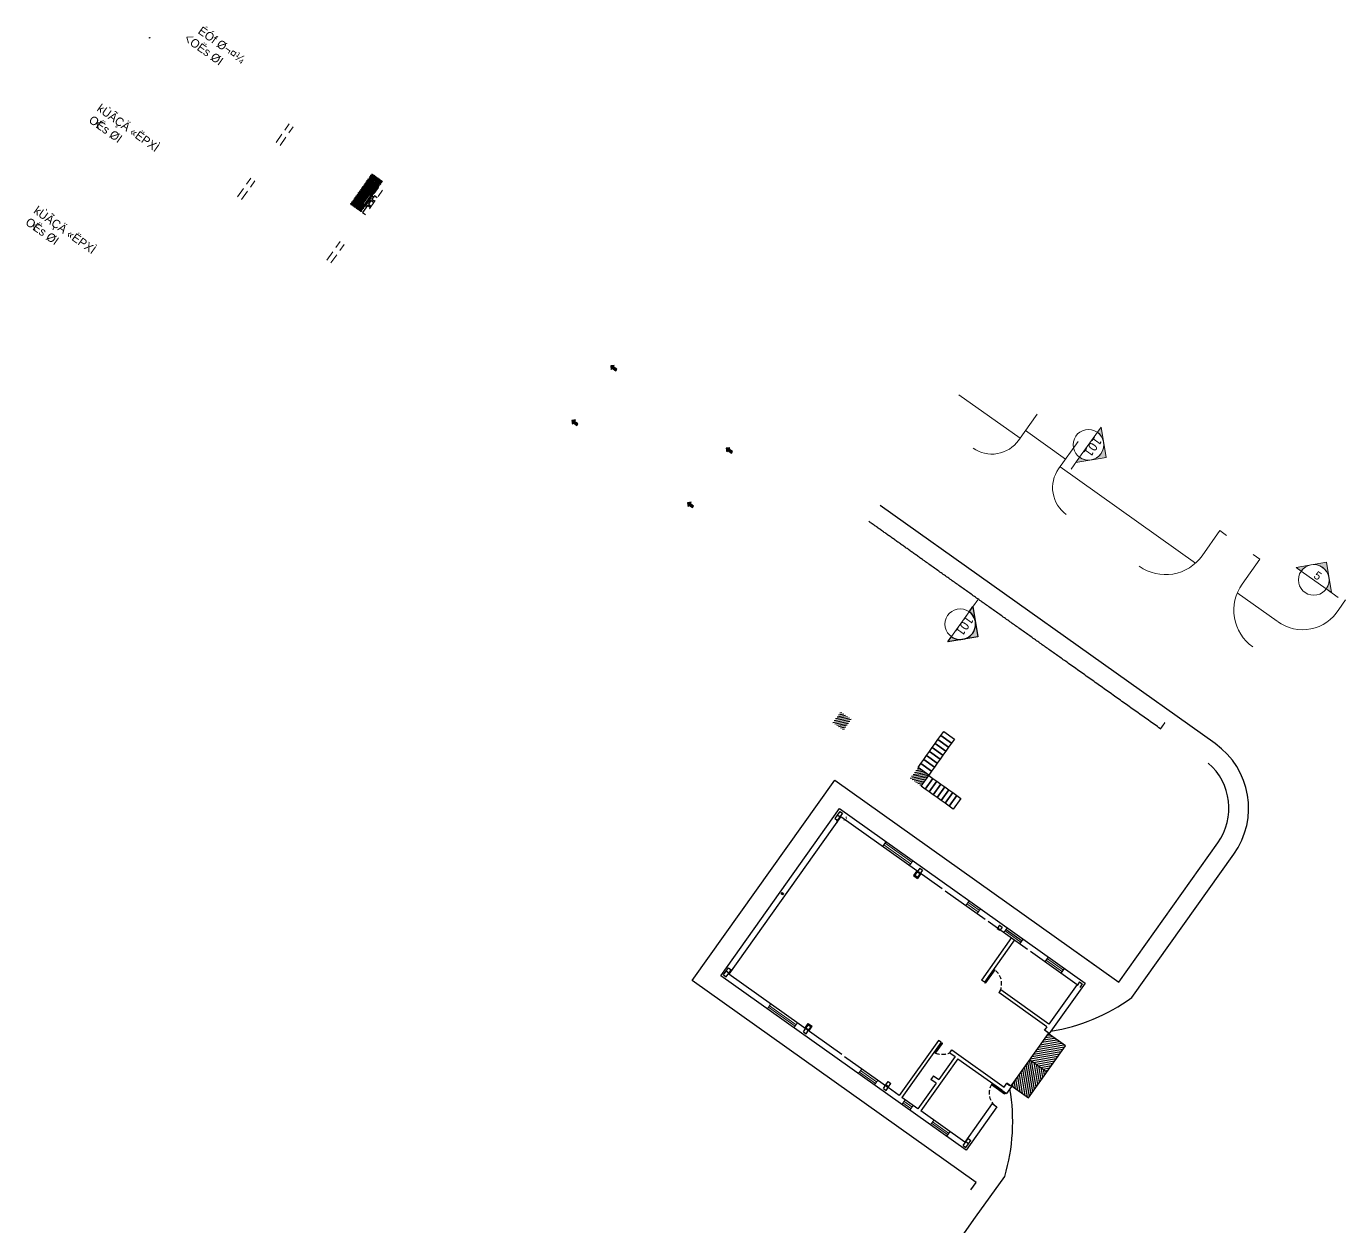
# Model space of a CAD drawing. Header units: inches. Extents: x 345672 to 499152, y 3209888 to 3245213.
# Drawn here: x 345827.3 to 345908, y 3211263.7 to 3211337.2 of the extents above; entities that cross this region are included whole.
import ezdxf
from ezdxf.enums import TextEntityAlignment as Align

# ---------------------------------------------------------------- set-up
doc = ezdxf.new("R2010")
doc.units = ezdxf.units.IN
doc.header["$MEASUREMENT"] = 0
doc.linetypes.add('HIDDEN', pattern=[0.375, 0.25, -0.125])
doc.styles.add('IPT Nazanin', font='INazanin.ttf')
doc.styles.add('Nazanin-Ipt', font='INazanin.ttf')
doc.styles.get("Standard").update_dxf_attribs({"font": 'arial.ttf'})
doc.styles.add('Tahoma', font='tahoma.ttf')
doc.dimstyles.get("Standard").update_dxf_attribs({"dimtxt": 0.18, "dimasz": 0.18, "dimexe": 0.18, "dimexo": 0.0625, "dimgap": 0.09, "dimtad": 0, "dimtih": 1, "dimtoh": 1, "dimdec": 4, "dimzin": 0, "dimdsep": 46, "dimtxsty": 'Standard', "dimcen": 0.09, "dimadec": 0, "dimazin": 0, "dimtfac": 1, "dimtdec": 4, "dimtofl": 0, "dimtmove": 0, "dimatfit": 3, "dimfxl": 1, "dimtolj": 1, "dimtzin": 0, "dimarcsym": 0})

# ---------------------------------------------------------------- blocks, each defined once
blk = doc.blocks.new('*D78')
at = {"color": 0, "lineweight": -2, "transparency": 16777216}
for p, q in [((345876.832, 3211288.557), (345876.815, 3211288.568)), ((345876.897, 3211288.51), (345876.913, 3211288.499))]:
    blk.add_line(p, q, dxfattribs=at)
at = {"color": 0, "transparency": 16777216}
for points in [[(345876.834, 3211288.559), (345876.83, 3211288.554), (345876.848, 3211288.545)], [(345876.899, 3211288.513), (345876.895, 3211288.508), (345876.881, 3211288.522)]]:
    blk.add_solid(points, dxfattribs=at)
at = {"color": 0, "transparency": 16777216, "insert": (345876.864, 3211288.534), "char_height": 0.03, "attachment_point": 5}
blk.add_mtext('\\A1;0', dxfattribs=at)
blk = doc.blocks.new('*D77')
at = {"color": 0, "lineweight": -2, "transparency": 16777216}
for p, q in [((345877.295, 3211288.618), (345877.266, 3211288.577)), ((345877.4, 3211288.764), (345877.429, 3211288.805))]:
    blk.add_line(p, q, dxfattribs=at)
at = {"color": 0, "transparency": 16777216}
for points in [[(345877.289, 3211288.623), (345877.302, 3211288.613), (345877.324, 3211288.658)], [(345877.393, 3211288.769), (345877.407, 3211288.76), (345877.371, 3211288.724)]]:
    blk.add_solid(points, dxfattribs=at)
at = {"color": 0, "transparency": 16777216, "insert": (345877.348, 3211288.691), "char_height": 0.09, "attachment_point": 5}
blk.add_mtext('\\A1;0.08', dxfattribs=at)
blk = doc.blocks.new('2')
at = {"color": 2}
for p, q in [((37.219, -3.96), (37.269, -3.96)), ((37.219, -3.96), (37.219, -4.929)), ((37.269, -4.929), (37.269, -3.96)), ((37.219, -4.929), (37.269, -4.929))]:
    blk.add_line(p, q, dxfattribs=at)
at = {"color": 1}
blk.add_lwpolyline([(37.232, -3.96), (37.257, -3.96), (37.257, -3.939), (37.232, -3.939)], close=True, dxfattribs=at)
at = {"color": 1, "linetype": 'HIDDEN'}
blk.add_arc((37.215, -3.951), 0.98, 273.1569, 354.22184, dxfattribs=at)
blk = doc.blocks.new('dfgdfgdg')
at = {"color": 30, "linetype": 'HIDDEN', "lineweight": 9, "ltscale": 2.5}
for p, q in [((346327.281, 3211836.55), (346327.281, 3211837.95)), ((346327.581, 3211836.55), (346327.581, 3211837.95)), ((346333.981, 3211836.55), (346333.981, 3211837.95)), ((346334.281, 3211836.55), (346334.281, 3211837.95)), ((346327.281, 3211832.49), (346327.281, 3211833.89)), ((346327.581, 3211832.49), (346327.581, 3211833.89)), ((346333.981, 3211832.49), (346333.981, 3211833.89)), ((346334.281, 3211832.49), (346334.281, 3211833.89))]:
    blk.add_line(p, q, dxfattribs=at)
for p, q in [((346333.161, 3211838.264), (346333.228, 3211838.405)), ((346333.161, 3211838.144), (346333.283, 3211838.404)), ((346333.243, 3211838.145), (346333.161, 3211838.319)), ((346333.188, 3211838.145), (346333.161, 3211838.201)), ((346333.161, 3211837.964), (346333.228, 3211838.105)), ((346333.161, 3211837.844), (346333.283, 3211838.104)), ((346333.243, 3211837.845), (346333.161, 3211838.019)), ((346333.298, 3211838.145), (346333.176, 3211838.405)), ((346333.298, 3211837.845), (346333.176, 3211838.105)), ((346333.217, 3211838.145), (346333.339, 3211838.405)), ((346333.217, 3211837.845), (346333.339, 3211838.105)), ((346333.354, 3211838.145), (346333.231, 3211838.405)), ((346333.354, 3211837.845), (346333.231, 3211838.105)), ((346333.272, 3211838.145), (346333.394, 3211838.405)), ((346333.272, 3211837.845), (346333.394, 3211838.105)), ((346333.409, 3211838.145), (346333.286, 3211838.405)), ((346333.409, 3211837.845), (346333.286, 3211838.105)), ((346333.327, 3211838.145), (346333.45, 3211838.405)), ((346333.327, 3211837.845), (346333.45, 3211838.105)), ((346333.464, 3211838.145), (346333.342, 3211838.405)), ((346333.464, 3211837.845), (346333.342, 3211838.105)), ((346333.382, 3211838.145), (346333.505, 3211838.405)), ((346333.382, 3211837.845), (346333.505, 3211838.105)), ((346333.519, 3211838.145), (346333.397, 3211838.405)), ((346333.519, 3211837.845), (346333.397, 3211838.105)), ((346333.438, 3211838.145), (346333.56, 3211838.405)), ((346333.438, 3211837.845), (346333.56, 3211838.105)), ((346333.575, 3211838.145), (346333.452, 3211838.405)), ((346333.575, 3211837.845), (346333.452, 3211838.105)), ((346333.493, 3211838.145), (346333.615, 3211838.405)), ((346333.493, 3211837.845), (346333.615, 3211838.105)), ((346333.63, 3211838.145), (346333.508, 3211838.405)), ((346333.63, 3211837.845), (346333.508, 3211838.105)), ((346333.548, 3211838.145), (346333.671, 3211838.405)), ((346333.548, 3211837.845), (346333.671, 3211838.105)), ((346333.685, 3211838.145), (346333.563, 3211838.405)), ((346333.685, 3211837.845), (346333.563, 3211838.105)), ((346333.604, 3211838.145), (346333.726, 3211838.405)), ((346333.604, 3211837.845), (346333.726, 3211838.105)), ((346333.74, 3211838.145), (346333.618, 3211838.405)), ((346333.74, 3211837.845), (346333.618, 3211838.105)), ((346333.659, 3211838.145), (346333.781, 3211838.405)), ((346333.659, 3211837.845), (346333.781, 3211838.105)), ((346333.796, 3211838.145), (346333.673, 3211838.405)), ((346333.796, 3211837.845), (346333.673, 3211838.105)), ((346333.714, 3211838.145), (346333.836, 3211838.405)), ((346333.714, 3211837.845), (346333.836, 3211838.105)), ((346333.851, 3211838.145), (346333.729, 3211838.405)), ((346333.851, 3211837.845), (346333.729, 3211838.105)), ((346333.769, 3211838.145), (346333.892, 3211838.405)), ((346333.769, 3211837.845), (346333.892, 3211838.105)), ((346333.906, 3211838.145), (346333.784, 3211838.405)), ((346333.906, 3211837.845), (346333.784, 3211838.105)), ((346333.825, 3211838.145), (346333.947, 3211838.405)), ((346333.825, 3211837.845), (346333.947, 3211838.105)), ((346333.961, 3211838.145), (346333.839, 3211838.405)), ((346333.961, 3211837.845), (346333.839, 3211838.105)), ((346333.88, 3211838.145), (346333.961, 3211838.319)), ((346333.88, 3211837.845), (346333.961, 3211838.019)), ((346333.961, 3211838.263), (346333.894, 3211838.405)), ((346333.961, 3211837.963), (346333.894, 3211838.105)), ((346333.935, 3211838.145), (346333.961, 3211838.201)), ((346333.188, 3211837.845), (346333.161, 3211837.901)), ((346333.74, 3211837.805), (346333.161, 3211836.575)), ((346333.796, 3211837.805), (346333.161, 3211836.457)), ((346333.851, 3211837.805), (346333.161, 3211836.34)), ((346333.519, 3211837.805), (346333.161, 3211837.045)), ((346333.575, 3211837.805), (346333.161, 3211836.927)), ((346333.63, 3211837.805), (346333.161, 3211836.81)), ((346333.685, 3211837.805), (346333.161, 3211836.692)), ((346333.464, 3211837.805), (346333.161, 3211837.162)), ((346333.409, 3211837.805), (346333.161, 3211837.279)), ((346333.354, 3211837.805), (346333.161, 3211837.397)), ((346333.298, 3211837.805), (346333.161, 3211837.514)), ((346333.243, 3211837.805), (346333.161, 3211837.632)), ((346333.188, 3211837.805), (346333.161, 3211837.749)), ((346333.161, 3211837.805), (346333.715, 3211836.63)), ((346333.161, 3211837.688), (346333.906, 3211836.105)), ((346333.161, 3211837.57), (346333.851, 3211836.105)), ((346333.161, 3211837.453), (346333.796, 3211836.105)), ((346333.715, 3211837.398), (346333.161, 3211836.223)), ((346333.161, 3211837.335), (346333.74, 3211836.105)), ((346333.715, 3211837.28), (346333.161, 3211836.105)), ((346333.161, 3211837.218), (346333.685, 3211836.105)), ((346333.217, 3211837.805), (346333.715, 3211836.747)), ((346333.715, 3211837.163), (346333.217, 3211836.105)), ((346333.272, 3211837.805), (346333.715, 3211836.865)), ((346333.327, 3211837.805), (346333.715, 3211836.982)), ((346333.382, 3211837.805), (346333.715, 3211837.099)), ((346333.438, 3211837.805), (346333.715, 3211837.217)), ((346333.493, 3211837.805), (346333.715, 3211837.334)), ((346333.548, 3211837.805), (346333.724, 3211837.432)), ((346333.604, 3211837.805), (346333.779, 3211837.432)), ((346333.659, 3211837.805), (346333.834, 3211837.432)), ((346333.714, 3211837.805), (346333.961, 3211837.279)), ((346333.906, 3211837.805), (346333.731, 3211837.432)), ((346334.063, 3211837.256), (346333.761, 3211837.423)), ((346333.761, 3211837.423), (346333.761, 3211836.588)), ((346334.063, 3211836.888), (346333.761, 3211837.423)), ((346333.769, 3211837.805), (346333.961, 3211837.397)), ((346333.961, 3211837.805), (346333.786, 3211837.432)), ((346333.825, 3211837.805), (346333.961, 3211837.514)), ((346333.961, 3211837.688), (346333.841, 3211837.432)), ((346333.88, 3211837.805), (346333.961, 3211837.632)), ((346333.961, 3211837.57), (346333.891, 3211837.421)), ((346333.961, 3211837.453), (346333.891, 3211837.303)), ((346333.961, 3211837.335), (346333.891, 3211837.186)), ((346333.891, 3211837.312), (346333.961, 3211837.162)), ((346333.961, 3211837.218), (346333.891, 3211837.068)), ((346333.891, 3211837.194), (346333.961, 3211837.045)), ((346333.935, 3211837.845), (346333.961, 3211837.901)), ((346333.935, 3211837.805), (346333.961, 3211837.749)), ((346333.161, 3211837.101), (346333.63, 3211836.105)), ((346333.161, 3211836.983), (346333.575, 3211836.105)), ((346333.161, 3211836.866), (346333.519, 3211836.105)), ((346333.161, 3211836.748), (346333.464, 3211836.105)), ((346333.161, 3211836.631), (346333.409, 3211836.105)), ((346333.161, 3211836.513), (346333.354, 3211836.105)), ((346333.161, 3211836.396), (346333.298, 3211836.105)), ((346333.715, 3211837.046), (346333.272, 3211836.105)), ((346333.715, 3211836.928), (346333.327, 3211836.105)), ((346333.715, 3211836.811), (346333.382, 3211836.105)), ((346333.715, 3211836.693), (346333.438, 3211836.105)), ((346333.715, 3211836.576), (346333.493, 3211836.105)), ((346333.769, 3211836.574), (346333.548, 3211836.105)), ((346333.824, 3211836.574), (346333.604, 3211836.105)), ((346333.879, 3211836.574), (346333.659, 3211836.105)), ((346333.961, 3211836.631), (346333.714, 3211836.105)), ((346333.741, 3211836.574), (346333.961, 3211836.105)), ((346333.961, 3211836.513), (346333.769, 3211836.105)), ((346333.796, 3211836.574), (346333.961, 3211836.223)), ((346333.961, 3211836.396), (346333.825, 3211836.105)), ((346333.851, 3211836.574), (346333.961, 3211836.34)), ((346333.961, 3211837.101), (346333.891, 3211836.951)), ((346333.891, 3211837.077), (346333.961, 3211836.927)), ((346333.961, 3211836.983), (346333.891, 3211836.833)), ((346333.891, 3211836.959), (346333.961, 3211836.81)), ((346333.961, 3211836.866), (346333.891, 3211836.716)), ((346333.891, 3211836.842), (346333.961, 3211836.692)), ((346333.961, 3211836.748), (346333.891, 3211836.599)), ((346333.891, 3211836.725), (346333.961, 3211836.575)), ((346333.891, 3211836.607), (346333.961, 3211836.457)), ((346333.161, 3211836.279), (346333.243, 3211836.105)), ((346333.161, 3211836.161), (346333.188, 3211836.105)), ((346333.961, 3211836.279), (346333.88, 3211836.105)), ((346333.961, 3211836.161), (346333.935, 3211836.105))]:
    blk.add_line(p, q)
blk.add_lwpolyline([(346333.891, 3211837.432), (346333.715, 3211837.432), (346333.715, 3211836.574), (346333.891, 3211836.574)], close=True)
for points in [[(346334.281, 3211837.386), (346334.063, 3211837.386), (346334.063, 3211837.126), (346334.281, 3211837.126)], [(346334.281, 3211837.018), (346334.063, 3211837.018), (346334.063, 3211836.758), (346334.281, 3211836.758)], [(346334.281, 3211836.65), (346334.063, 3211836.65), (346334.063, 3211836.13), (346334.281, 3211836.13)]]:
    blk.add_lwpolyline(points)
at = {"insert": (346333.866, 3211837.293), "char_height": 0.07187, "width": 2.22631, "attachment_point": 1, "rotation": 270, "style": 'Nazanin-Ipt'}
blk.add_mtext('{\\fArial|b0|i0|c178|p34;مانیتور فلومتر}', dxfattribs=at)
blk = doc.blocks.new('*U85')
h = blk.add_hatch(color=5)
h.set_gradient(color1=(0, 0, 255), rotation=180, tint=1)
h.paths.add_polyline_path([(0, 0), (0.25, 0.25), (0.25, 0.09), (0.66, 0.09), (0.66, -0.08), (0.25, -0.08), (0.25, -0.25)])
at = {"color": 0, "linetype": 'Continuous'}
blk.add_lwpolyline([(0, 0), (0.25, 0.25), (0.25, 0.09), (0.66, 0.09), (0.66, -0.08), (0.25, -0.08), (0.25, -0.25)], close=True, dxfattribs=at)
blk = doc.blocks.new('fddfgdg')
at = {"lineweight": 5, "xscale": -0.6399999999999999, "yscale": 0.6399999999999999, "zscale": 0.64, "rotation": 180.0000028425523}
for p in [(346352.604, 3211833.443), (346361.283, 3211833.437), (346352.604, 3211829.343), (346361.283, 3211829.343)]:
    blk.add_blockref('*U85', p, dxfattribs=at)
blk = doc.blocks.new('sddssg')
for p, q in [((346364.002, 3211826.55), (346364.802, 3211827.35)), ((346364.002, 3211826.691), (346364.661, 3211827.35)), ((346364.002, 3211826.833), (346364.519, 3211827.35)), ((346364.002, 3211826.974), (346364.378, 3211827.35)), ((346364.002, 3211827.116), (346364.236, 3211827.35)), ((346364.002, 3211827.257), (346364.095, 3211827.35)), ((346364.143, 3211826.55), (346364.802, 3211827.209)), ((346364.285, 3211826.55), (346364.802, 3211827.067)), ((346364.426, 3211826.55), (346364.802, 3211826.926)), ((346364.568, 3211826.55), (346364.802, 3211826.784)), ((346364.709, 3211826.55), (346364.802, 3211826.643))]:
    blk.add_line(p, q)
blk = doc.blocks.new('RGG')
at = {"lineweight": 5}
h = blk.add_hatch(color=256, dxfattribs=at)
edge = h.paths.add_edge_path()
edge.add_line((345891.69329, 3211310.79977), (345891.46823, 3211310.48332))
edge.add_line((345891.46823, 3211310.48332), (345893.31708, 3211310.79534))
edge.add_line((345893.31708, 3211310.79534), (345893.00507, 3211312.64419))
edge.add_line((345893.00507, 3211312.64419), (345892.78, 3211312.32774))
edge.add_arc((345892.23665, 3211311.56376), 0.9375, -125.4208879, 54.5791122, ccw=False)
h = blk.add_hatch(color=256, dxfattribs=at)
edge = h.paths.add_edge_path()
edge.add_line((345891.69329, 3211310.79977), (345891.46823, 3211310.48332))
edge.add_line((345891.46823, 3211310.48332), (345893.31708, 3211310.79534))
edge.add_line((345893.31708, 3211310.79534), (345893.00507, 3211312.64419))
edge.add_line((345893.00507, 3211312.64419), (345892.78, 3211312.32774))
edge.add_arc((345892.23665, 3211311.56376), 0.9375, -125.4208879, 54.5791122, ccw=False)
h = blk.add_hatch(color=256, dxfattribs=at)
edge = h.paths.add_edge_path()
edge.add_line((345906.77689, 3211302.75477), (345907.09334, 3211302.5297))
edge.add_line((345907.09334, 3211302.5297), (345906.78133, 3211304.37856))
edge.add_line((345906.78133, 3211304.37856), (345904.93247, 3211304.06654))
edge.add_line((345904.93247, 3211304.06654), (345905.24892, 3211303.84147))
edge.add_arc((345906.01291, 3211303.29812), 0.9375, -35.4208891, 144.5791109, ccw=False)
h = blk.add_hatch(color=256)
edge = h.paths.add_edge_path()
edge.add_line((345884.94039, 3211301.35638), (345885.16545, 3211301.67284))
edge.add_line((345885.16545, 3211301.67284), (345885.47747, 3211299.82398))
edge.add_line((345885.47747, 3211299.82398), (345883.62861, 3211299.51196))
edge.add_line((345883.62861, 3211299.51196), (345883.85368, 3211299.82841))
edge.add_arc((345884.39703, 3211300.5924), 0.9375, 234.5791093, 414.5791093)
h = blk.add_hatch(color=256)
edge = h.paths.add_edge_path()
edge.add_line((345884.94039, 3211301.35638), (345885.16545, 3211301.67284))
edge.add_line((345885.16545, 3211301.67284), (345885.47747, 3211299.82398))
edge.add_line((345885.47747, 3211299.82398), (345883.62861, 3211299.51196))
edge.add_line((345883.62861, 3211299.51196), (345883.85368, 3211299.82841))
edge.add_arc((345884.39703, 3211300.5924), 0.9375, 234.5791093, 414.5791093)
h = blk.add_hatch()
h.set_pattern_fill('ANSI31', color=256, angle=144.5822825, style=0)
h.set_pattern_definition([(189.58228, (345833.50603, 3211221.21116), (0.02080798, -0.12325594), [])])
h.paths.add_polyline_path([(345888.63845, 3211273.96202), (345889.69185, 3211273.21292), (345890.82194, 3211274.80207), (345889.76854, 3211275.55117)])
h = blk.add_hatch()
h.set_pattern_fill('ANSI31', color=256, angle=54.5822825, style=0)
h.set_pattern_definition([(99.58228, (345833.50603, 3211221.21116), (-0.12325594, -0.02080798), [])])
h.paths.add_polyline_path([(345889.69185, 3211273.21292), (345888.63845, 3211273.96202), (345887.50836, 3211272.37287), (345888.56176, 3211271.62377)])
at = {"lineweight": 9}
for p, q in [((345837.47543, 3211336.51858), (345837.09077, 3211336.50058)), ((345837.19994, 3211336.1313), (345837.09077, 3211336.50058)), ((345831.97164, 3211331.26618), (345831.58699, 3211331.24817)), ((345831.69616, 3211330.87889), (345831.58699, 3211331.24817)), ((345828.10002, 3211325.01571), (345827.71537, 3211324.9977)), ((345827.82453, 3211324.62843), (345827.71537, 3211324.9977)), ((345884.31507, 3211314.61703), (345888.05193, 3211311.96001)), ((345889.10393, 3211313.43917), (345887.96441, 3211311.83695)), ((345888.38652, 3211312.43046), (345890.83109, 3211310.69185)), ((345891.59809, 3211311.77029), (345890.40898, 3211310.09834)), ((345890.49671, 3211310.2217), (345898.78455, 3211304.3288)), ((345900.27674, 3211306.31259), (345899.1865, 3211304.77966)), ((345900.6842, 3211306.0228), (345900.27677, 3211306.31263)), ((345902.31403, 3211304.86364), (345902.72149, 3211304.57385)), ((345902.72149, 3211304.57385), (345901.63125, 3211303.04092)), ((345901.33742, 3211302.51363), (345903.78093, 3211300.77623)), ((345907.54335, 3211301.48822), (345907.96044, 3211302.07461)), ((345879.72885, 3211287.09178), (345881.35875, 3211285.93271)), ((345879.79646, 3211287.18685), (345881.42636, 3211286.02779)), ((345881.29113, 3211285.83763), (345881.49397, 3211286.12287)), ((345884.73022, 3211283.392), (345884.93305, 3211283.67724)), ((345884.79783, 3211283.48708), (345885.49054, 3211282.99448)), ((345884.86544, 3211283.58216), (345885.55815, 3211283.08956)), ((345885.42292, 3211282.8994), (345885.62576, 3211283.18463)), ((345887.06912, 3211281.72874), (345887.27196, 3211282.01398)), ((345887.13673, 3211281.82382), (345888.11467, 3211281.12838)), ((345889.66307, 3211280.02727), (345890.64101, 3211279.33183)), ((345889.73069, 3211280.12234), (345890.70862, 3211279.42691)), ((345872.79956, 3211277.34771), (345872.59673, 3211277.06248)), ((345872.73195, 3211277.25263), (345874.36185, 3211276.09356)), ((345872.66434, 3211277.15755), (345874.29424, 3211275.99849)), ((345874.42946, 3211276.18864), (345874.22662, 3211275.90341)), ((345878.37159, 3211273.38528), (345878.16875, 3211273.10005)), ((345878.30398, 3211273.2902), (345879.28192, 3211272.59476)), ((345878.23636, 3211273.19513), (345879.2143, 3211272.49969)), ((345879.34953, 3211272.68984), (345879.14669, 3211272.40461)), ((345881.02017, 3211271.5018), (345880.81734, 3211271.21657)), ((345880.88495, 3211271.31164), (345881.37392, 3211270.96392)), ((345880.95256, 3211271.40672), (345881.44153, 3211271.059)), ((345881.50914, 3211271.15408), (345881.3063, 3211270.86885)), ((345882.77231, 3211270.2558), (345882.56948, 3211269.97057)), ((345882.63931, 3211270.06407), (345883.61725, 3211269.36863)), ((345882.70692, 3211270.15914), (345883.68486, 3211269.4637))]:
    blk.add_line(p, q, dxfattribs=at)
at = {"lineweight": 5}
for p, q in [((345892.78, 3211312.32774, 0.00001), (345891.69329, 3211310.79977, 0.00001)), ((345892.78, 3211312.32774, 0.00001), (345891.69329, 3211310.79977, 0.00001)), ((345891.69329, 3211310.79977, 0.00001), (345891.17124, 3211310.06574, 0.00001)), ((345891.69329, 3211310.79977, 0.00001), (345891.17124, 3211310.06574, 0.00001)), ((345906.77689, 3211302.75477), (345905.24892, 3211303.84147)), ((345906.77689, 3211302.75477), (345907.51093, 3211302.23271)), ((345884.94039, 3211301.35638), (345885.46244, 3211302.09042)), ((345884.94039, 3211301.35638), (345885.46244, 3211302.09042)), ((345883.85368, 3211299.82841), (345884.94039, 3211301.35638)), ((345883.85368, 3211299.82841), (345884.94039, 3211301.35638))]:
    blk.add_line(p, q, dxfattribs=at)
for p, q in [((345899.98745, 3211293.2841), (345879.504, 3211307.85218)), ((345882.45656, 3211291.34028), (345881.34097, 3211291.15201)), ((345882.34132, 3211291.42225), (345881.42293, 3211291.26726)), ((345882.3746, 3211291.22503), (345881.45622, 3211291.07005)), ((345882.22607, 3211291.50421), (345881.5049, 3211291.3825)), ((345882.29263, 3211291.10979), (345881.57146, 3211290.98808)), ((345882.11082, 3211291.58617), (345881.58686, 3211291.49775)), ((345881.99558, 3211291.66814), (345881.66883, 3211291.613)), ((345882.21067, 3211290.99454), (345881.68671, 3211290.90612)), ((345881.88033, 3211291.7501), (345881.75079, 3211291.72824)), ((345882.12871, 3211290.87929), (345881.80195, 3211290.82415)), ((345882.04674, 3211290.76405), (345881.9172, 3211290.74219)), ((345877.09415, 3211288.82223), (345870.23248, 3211279.17324)), ((345877.02432, 3211289.13816), (345876.86553, 3211288.91487)), ((345877.02432, 3211289.13816), (345877.18731, 3211289.02225)), ((345877.18731, 3211289.02225), (345877.02852, 3211288.79896)), ((345877.09415, 3211288.82223), (345883.28776, 3211284.41778)), ((345879.66124, 3211286.9967), (345879.86407, 3211287.28193)), ((345894.8885, 3211277.7467), (345901.12883, 3211286.52091)), ((345881.74751, 3211285.5131), (345881.53308, 3211285.21156)), ((345881.91401, 3211285.66096), (345881.75522, 3211285.43767)), ((345881.99199, 3211285.33924), (345881.77756, 3211285.0377)), ((345881.91401, 3211285.66096), (345882.077, 3211285.54506)), ((345882.077, 3211285.54506), (345881.91821, 3211285.32176)), ((345881.53308, 3211285.21156), (345881.77756, 3211285.0377)), ((345873.45097, 3211284.08738), (345873.50893, 3211284.16888)), ((345873.53247, 3211284.02943), (345873.45097, 3211284.08738)), ((345873.50893, 3211284.16888), (345873.59042, 3211284.11092)), ((345873.59042, 3211284.11092), (345873.53247, 3211284.02943)), ((345883.46705, 3211284.29028), (345885.91189, 3211282.55168)), ((345886.09118, 3211282.42418), (345888.50343, 3211280.70876)), ((345886.8037, 3211282.18376), (345886.64491, 3211281.96047)), ((345886.8037, 3211282.18376), (345886.96669, 3211282.06786)), ((345887.53708, 3211281.4205), (345885.68837, 3211278.82082)), ((345887.71637, 3211281.29301), (345885.86766, 3211278.69332)), ((345886.96669, 3211282.06786), (345886.8079, 3211281.84456)), ((345887.20434, 3211281.9189), (345888.18228, 3211281.22346)), ((345888.04706, 3211281.0333), (345888.2499, 3211281.31854)), ((345888.68272, 3211280.58127), (345891.53504, 3211278.5529)), ((345889.59546, 3211279.93219), (345889.7983, 3211280.21742)), ((345869.91113, 3211279.13548), (345870.06992, 3211279.35878)), ((345869.91113, 3211279.13548), (345870.07412, 3211279.01958)), ((345870.07412, 3211279.01958), (345870.23291, 3211279.24287)), ((345877.14324, 3211274.2588), (345870.23248, 3211279.17324)), ((345890.5734, 3211279.23675), (345890.77624, 3211279.52198)), ((345885.86766, 3211278.69332), (345885.68837, 3211278.82082)), ((345886.87943, 3211278.21761), (345886.76352, 3211278.05462)), ((345889.69792, 3211275.96951), (345886.76352, 3211278.05462)), ((345889.81382, 3211276.1325), (345886.87943, 3211278.21761)), ((345891.53504, 3211278.5529), (345889.81382, 3211276.1325)), ((345891.6934, 3211278.70656), (345891.5346, 3211278.48327)), ((345891.6934, 3211278.70656), (345891.85638, 3211278.59066)), ((345891.85638, 3211278.59066), (345891.69759, 3211278.36736)), ((345874.80082, 3211275.65828), (345874.95961, 3211275.88158)), ((345874.80082, 3211275.65828), (345874.96381, 3211275.54238)), ((345874.88583, 3211275.8641), (345875.10026, 3211276.16563)), ((345874.96381, 3211275.54238), (345875.1226, 3211275.76567)), ((345875.10026, 3211276.16563), (345875.34474, 3211275.99177)), ((345875.13032, 3211275.69024), (345875.34474, 3211275.99177)), ((345889.69792, 3211275.96951), (345889.55304, 3211275.76578)), ((345889.55304, 3211275.76578), (345889.63997, 3211275.88802)), ((345889.83827, 3211275.56294), (345889.55304, 3211275.76578)), ((345889.73232, 3211275.63828), (345889.55304, 3211275.76578)), ((345883.06309, 3211275.1291), (345880.66382, 3211271.75521)), ((345883.22608, 3211275.01319), (345880.82681, 3211271.63931)), ((345883.22608, 3211275.01319), (345883.06309, 3211275.1291)), ((345890.82194, 3211274.80207), (345889.76854, 3211275.55117)), ((345880.02816, 3211272.20725), (345877.32253, 3211274.1313)), ((345884.25581, 3211274.01097), (345881.98403, 3211270.81637)), ((345884.07652, 3211274.13847), (345883.07972, 3211272.73675)), ((345883.75054, 3211274.37028), (345883.87803, 3211274.54957)), ((345883.75054, 3211274.37028), (345884.07652, 3211274.13847)), ((345883.87803, 3211274.54957), (345887.07263, 3211272.2778)), ((345884.25581, 3211274.01097), (345886.94514, 3211272.09851)), ((345888.56176, 3211271.62377), (345890.82194, 3211274.80207)), ((345881.98587, 3211273.2692), (345880.82681, 3211271.63931)), ((345888.63845, 3211273.96202), (345889.69185, 3211273.21292)), ((345879.69051, 3211272.18108), (345879.8493, 3211272.40438)), ((345882.91745, 3211272.50857), (345881.80475, 3211270.94387)), ((345882.75374, 3211272.96857), (345882.59147, 3211272.74038)), ((345882.91745, 3211272.50857), (345882.59147, 3211272.74038)), ((345882.75374, 3211272.96857), (345883.07972, 3211272.73675)), ((345887.07263, 3211272.2778), (345887.2349, 3211272.50598)), ((345887.52013, 3211272.30315), (345887.2349, 3211272.50598)), ((345887.2349, 3211272.50598), (345887.41419, 3211272.37849)), ((345879.69051, 3211272.18108), (345879.8535, 3211272.06518)), ((345879.8535, 3211272.06518), (345880.01229, 3211272.28847)), ((345880.66382, 3211271.75521), (345879.97926, 3211272.24202)), ((345881.80475, 3211270.94387), (345880.82681, 3211271.63931)), ((345886.94514, 3211272.09851), (345886.93353, 3211272.08219)), ((345886.93353, 3211272.08219), (345887.21877, 3211271.87936)), ((345887.52013, 3211272.30315), (345887.21877, 3211271.87936)), ((345887.50836, 3211272.37287), (345888.56176, 3211271.62377)), ((345884.67337, 3211268.90391), (345881.98403, 3211270.81637)), ((345886.354, 3211271.26725), (345884.67337, 3211268.90391)), ((345886.354, 3211271.26725), (345886.63923, 3211271.06441)), ((345883.75247, 3211269.55878), (345883.54964, 3211269.27355)), ((345884.5802, 3211268.70388), (345884.739, 3211268.92718)), ((345884.5802, 3211268.70388), (345884.74319, 3211268.58798)), ((345884.74319, 3211268.58798), (345884.90199, 3211268.81127)), ((345885.33563, 3211264.31438), (345887.11321, 3211266.81376)), ((345885.04068, 3211265.98747), (345885.37571, 3211266.44111)), ((345883.82878, 3211262.19568), (345885.33563, 3211264.31438))]:
    blk.add_line(p, q)
at = {"color": 5}
for p, q in [((345876.86553, 3211288.91487), (345876.72064, 3211288.71113)), ((345876.72064, 3211288.71113), (345876.88363, 3211288.59522)), ((345877.02852, 3211288.79896), (345876.86553, 3211288.91487)), ((345877.02852, 3211288.79896), (345876.88363, 3211288.59522)), ((345881.75522, 3211285.43767), (345881.61034, 3211285.23393)), ((345881.91821, 3211285.32176), (345881.75522, 3211285.43767)), ((345881.91821, 3211285.32176), (345881.77333, 3211285.11802)), ((345881.61034, 3211285.23393), (345881.77333, 3211285.11802)), ((345886.8079, 3211281.84456), (345886.64491, 3211281.96047)), ((345870.06992, 3211279.35878), (345870.2148, 3211279.56252)), ((345870.23291, 3211279.24287), (345870.06992, 3211279.35878)), ((345870.2148, 3211279.56252), (345870.37779, 3211279.44661)), ((345870.23291, 3211279.24287), (345870.37779, 3211279.44661)), ((345874.95961, 3211275.88158), (345875.1045, 3211276.08532)), ((345875.1226, 3211275.76567), (345874.95961, 3211275.88158)), ((345875.1045, 3211276.08532), (345875.26749, 3211275.96941)), ((345875.1226, 3211275.76567), (345875.26749, 3211275.96941)), ((345879.8493, 3211272.40438), (345879.99419, 3211272.60812)), ((345880.01229, 3211272.28847), (345879.8493, 3211272.40438)), ((345879.99419, 3211272.60812), (345880.15718, 3211272.49221)), ((345880.01229, 3211272.28847), (345880.15718, 3211272.49221)), ((345884.739, 3211268.92718), (345884.88388, 3211269.13092)), ((345884.90199, 3211268.81127), (345884.739, 3211268.92718)), ((345884.88388, 3211269.13092), (345885.04687, 3211269.01501)), ((345884.90199, 3211268.81127), (345885.04687, 3211269.01501))]:
    blk.add_line(p, q, dxfattribs=at)
at = {"color": 86}
for p, q in [((345894.09229, 3211278.69766), (345900.15079, 3211287.21648)), ((345891.39773, 3211280.61384, 0.00104), (345894.09229, 3211278.69766, 0))]:
    blk.add_line(p, q, dxfattribs=at)
at = {"color": 2}
for p, q in [((345885.90557, 3211278.67915), (345886.46723, 3211279.46896)), ((345886.50798, 3211279.43999), (345885.94656, 3211278.65051)), ((345886.46723, 3211279.46896), (345886.50798, 3211279.43999)), ((345885.90557, 3211278.67915), (345885.94632, 3211278.65017)), ((345883.26821, 3211274.97045), (345882.84882, 3211274.3807)), ((345882.88956, 3211274.35172), (345883.30871, 3211274.94113)), ((345883.26821, 3211274.97045), (345883.30895, 3211274.94147)), ((345882.84882, 3211274.3807), (345882.88956, 3211274.35172))]:
    blk.add_line(p, q, dxfattribs=at)
at = {"color": 1}
blk.add_line((345889.76854, 3211275.55117), (345887.50836, 3211272.37287), dxfattribs=at)
at = {"lineweight": 5, "elevation": 0.00001}
blk.add_lwpolyline([(345891.69329, 3211310.79977), (345891.46823, 3211310.48332), (345893.31708, 3211310.79534), (345893.00507, 3211312.64419), (345892.78, 3211312.32774, -1)], format="xyb", close=True, dxfattribs=at)
blk.add_lwpolyline([(345891.69329, 3211310.79977), (345891.46823, 3211310.48332), (345893.31708, 3211310.79534), (345893.00507, 3211312.64419), (345892.78, 3211312.32774, -1)], format="xyb", close=True, dxfattribs=at)
at = {"lineweight": 5}
blk.add_lwpolyline([(345906.77689, 3211302.75477), (345907.09334, 3211302.5297), (345906.78133, 3211304.37856), (345904.93247, 3211304.06654), (345905.24892, 3211303.84147, -1)], format="xyb", close=True, dxfattribs=at)
blk.add_lwpolyline([(345884.94039, 3211301.35638), (345885.16545, 3211301.67284), (345885.47747, 3211299.82398), (345883.62861, 3211299.51196), (345883.85368, 3211299.82841, 1)], format="xyb", close=True)
blk.add_lwpolyline([(345884.94039, 3211301.35638), (345885.16545, 3211301.67284), (345885.47747, 3211299.82398), (345883.62861, 3211299.51196), (345883.85368, 3211299.82841, 1)], format="xyb", close=True)
for points in [[(345882.85946, 3211293.28709), (345883.03334, 3211293.53157), (345883.68527, 3211293.0679), (345883.5114, 3211292.82343)], [(345883.03334, 3211293.53157), (345883.20721, 3211293.77604), (345883.85914, 3211293.31238), (345883.68527, 3211293.0679)], [(345883.20721, 3211293.77604), (345883.38108, 3211294.02052), (345884.03302, 3211293.55685), (345883.85914, 3211293.31238)], [(345882.33784, 3211292.55367), (345882.51172, 3211292.79814), (345883.16365, 3211292.33448), (345882.98978, 3211292.09)], [(345882.51172, 3211292.79814), (345882.68559, 3211293.04262), (345883.33752, 3211292.57895), (345883.16365, 3211292.33448)], [(345882.68559, 3211293.04262), (345882.85946, 3211293.28709), (345883.5114, 3211292.82343), (345883.33752, 3211292.57895)], [(345881.81622, 3211291.82024), (345881.9901, 3211292.06472), (345882.64203, 3211291.60105), (345882.46816, 3211291.35658)], [(345881.9901, 3211292.06472), (345882.16397, 3211292.30919), (345882.8159, 3211291.84553), (345882.64203, 3211291.60105)], [(345882.16397, 3211292.30919), (345882.33784, 3211292.55367), (345882.98978, 3211292.09), (345882.8159, 3211291.84553)], [(345882.25368, 3211290.50288), (345882.0092, 3211290.67676), (345882.47286, 3211291.32869), (345882.71734, 3211291.15482)], [(345882.49815, 3211290.32901), (345882.25368, 3211290.50288), (345882.71734, 3211291.15482), (345882.96181, 3211290.98094)], [(345882.74262, 3211290.15514), (345882.49815, 3211290.32901), (345882.96181, 3211290.98094), (345883.20629, 3211290.80707)], [(345882.9871, 3211289.98126), (345882.74262, 3211290.15514), (345883.20629, 3211290.80707), (345883.45076, 3211290.63319)], [(345883.23157, 3211289.80739), (345882.9871, 3211289.98126), (345883.45076, 3211290.63319), (345883.69524, 3211290.45932)], [(345883.47605, 3211289.63351), (345883.23157, 3211289.80739), (345883.69524, 3211290.45932), (345883.93971, 3211290.28545)], [(345883.72052, 3211289.45964), (345883.47605, 3211289.63351), (345883.93971, 3211290.28545), (345884.18419, 3211290.11157)], [(345883.965, 3211289.28577), (345883.72052, 3211289.45964), (345884.18419, 3211290.11157), (345884.42866, 3211289.9377)]]:
    blk.add_lwpolyline(points, close=True)
for points in [[(345885.37566, 3211266.44115), (345885.37566, 3211266.44115), (345868.0013, 3211278.79657), (345876.71748, 3211291.0534), (345894.09229, 3211278.69765), (345894.09229, 3211278.69765)], [(345886.63923, 3211271.06441), (345884.75576, 3211268.41584), (345869.74441, 3211279.09084), (345877.01175, 3211289.3103), (345892.02311, 3211278.6353), (345889.83827, 3211275.56294)]]:
    blk.add_lwpolyline(points)
at = {"color": 1}
for points in [[(345885.91576, 3211278.6719), (345885.93613, 3211278.65742), (345885.92405, 3211278.64043), (345885.90368, 3211278.65492)], [(345883.27839, 3211274.9632), (345883.29877, 3211274.94872), (345883.31084, 3211274.9657), (345883.29047, 3211274.98019)]]:
    blk.add_lwpolyline(points, close=True, dxfattribs=at)
at = {"lineweight": 30}
blk.add_circle((345834.82, 3211336.46), 0.01522, dxfattribs=at)
at = {"lineweight": 5}
for centre in [(345892.23665, 3211311.56376, 0.00001), (345892.23665, 3211311.56376, 0.00001), (345906.01291, 3211303.29812), (345884.39703, 3211300.5924), (345884.39703, 3211300.5924)]:
    blk.add_circle(centre, 0.9375, dxfattribs=at)
at = {"lineweight": 9}
for centre, radius, start, end in [((345886.33458, 3211312.99611), 2, 234.5652287, 324.5789943), ((345892.03882, 3211308.93919), 2, 144.5791109, 234.5930413), ((345896.94252, 3211306.3756), 2.75363, 234.5417269, 324.5790688), ((345903.87523, 3211301.44498), 2.75363, 144.5791529, 234.6164948), ((345905.34115, 3211302.82993), 2.57874, 233.351214, 328.6476201)]:
    blk.add_arc(centre, radius, start, end, dxfattribs=at)
for centre, radius, start, end in [((345897.17631, 3211289.33189), 4.85, 324.5800441, 54.5764171), ((345888.03923, 3211287.27081), 11.73121, 279.2792097, 305.7218305), ((345875.87159, 3211270.16746), 11.73121, 343.3886617, 9.8576173)]:
    blk.add_arc(centre, radius, start, end)
at = {"color": 86}
blk.add_arc((345897.17631, 3211289.33189), 3.65, 324.5800441, 49.174413, dxfattribs=at)
at = {"color": 1, "linetype": 'HIDDEN'}
for centre, radius, start, end in [((345885.86476, 3211278.59571), 1.06138, 334.4135284, 52.6979028), ((345883.29578, 3211275.48714), 1.2059, 250.3146504, 292.1550763)]:
    blk.add_arc(centre, radius, start, end, dxfattribs=at)
for points in [[(345882.13589, 3211304.5078), (345880.4722, 3211305.69104), (345878.8085, 3211306.87428)], [(345890.83344, 3211298.322, -0.00114), (345886.48466, 3211301.4149, -0.00073), (345882.13589, 3211304.5078)], [(345896.63819, 3211294.19359, -0.00169), (345893.73581, 3211296.2578, -0.00142), (345890.83344, 3211298.322, -0.00114)], [(345896.9023, 3211294.56495, 0.00019), (345896.75844, 3211294.36268, 0.00026), (345896.61458, 3211294.1604, 0.00033)]]:
    blk.add_open_spline(points, degree=2)
at = {"lineweight": 9, "rotation": 324.5791108682101}
for name, p in [('dfgdfgdg', (-1797896.09834, 794675.08864, -0.00012)), ('fddfgdg', (-1797894.47088, 794678.6327, 0)), ('sddssg', (-1797886.16911, 794669.05361, 0))]:
    blk.add_blockref(name, p, dxfattribs=at)
at = {"rotation": 234.582282495775}
blk.add_blockref('2', (345911.9288, 3211299.94194), dxfattribs=at)
at = {"lineweight": 9, "char_height": 0.5194125, "attachment_point": 1, "rotation": 324.5745604, "style": 'IPT Nazanin'}
for s, insert, width in [('ÉÓf Ø¬¤¼ OËs ØI', (345838.03598, 3211337.1914), 3.8961109), ('kÙÃÇÄ «ËPXÌ OËs ØI', (345831.85385, 3211332.45077), 4.8182548), ('kÙÃÇÄ «ËPXÌ OËs ØI', (345827.98223, 3211326.20031), 4.8182548)]:
    blk.add_mtext(s, dxfattribs=dict(at, insert=insert, width=width))
at = {"lineweight": 5, "insert": (345906.2463, 3211303.87467), "char_height": 0.5, "attachment_point": 1, "rotation": 324.5791109}
blk.add_mtext_dynamic_manual_height_columns('5', width=0.9711755, gutter_width=10, heights=[0], dxfattribs=at)
at = {"lineweight": 5, "style": 'Tahoma', "flags": 8}
for p in [(345892.72779, 3211311.27782, 0.00001), (345892.72779, 3211311.27782, 0.00001), (345884.88283, 3211300.3278), (345884.88283, 3211300.3278)]:
    blk.add_attdef('4', text='', height=0.5625, rotation=234.5791121, dxfattribs=at).set_placement(p, align=Align.TOP_CENTER)
dim = blk.add_linear_dim(base=(345876.84802, 3211288.54513, 0), p1=(345876.86951, 3211288.50634), p2=(345876.88328, 3211288.59472), angle=144.5822825, dimstyle='Standard', override={"dimtxt": 0.03, "dimasz": 0.02, "dimdec": 0, "dimse1": 1, "dimse2": 1})
dim.commit()
dim.dimension.update_dxf_attribs({"geometry": '*D78', "text_midpoint": (345876.86431, 3211288.53354, 0), "dimtype": 128})
dim = blk.add_linear_dim(base=(345877.37077, 3211288.72369, 0), p1=(345877.09415, 3211288.82223), p2=(345877.10791, 3211288.91061), angle=54.5822825, text='0.08', dimstyle='Standard', override={"dimtxt": 0.09, "dimasz": 0.05, "dimdec": 0, "dimse1": 1, "dimse2": 1})
dim.commit()
dim.dimension.update_dxf_attribs({"geometry": '*D77', "text_midpoint": (345877.34758, 3211288.69109, 0), "dimtype": 128})

msp = doc.modelspace()

# ---------------------------------------------------------------- block references
ref = msp.add_blockref('RGG', (0, 0))
ref.add_attrib('4', '101', dxfattribs={"lineweight": 5, "height": 0.5625, "rotation": 234.57911, "style": 'Tahoma'}).set_placement((345884.883, 3211300.328), align=Align.TOP_CENTER)
ref.add_attrib('4', '101', dxfattribs={"lineweight": 5, "height": 0.5625, "rotation": 234.57911, "style": 'Tahoma'}).set_placement((345892.728, 3211311.278, 0), align=Align.TOP_CENTER)
ref.add_attrib('4', '101', dxfattribs={"lineweight": 5, "height": 0.5625, "rotation": 234.57911, "style": 'Tahoma'}).set_placement((345884.883, 3211300.328), align=Align.TOP_CENTER)
ref.add_attrib('4', '101', dxfattribs={"lineweight": 5, "height": 0.5625, "rotation": 234.57911, "style": 'Tahoma'}).set_placement((345892.728, 3211311.278, 0), align=Align.TOP_CENTER)
ref = msp.add_blockref('RGG', (0, 0))
ref.add_attrib('4', '101', dxfattribs={"lineweight": 5, "height": 0.5625, "rotation": 234.57911, "style": 'Tahoma'}).set_placement((345884.883, 3211300.328), align=Align.TOP_CENTER)
ref.add_attrib('4', '101', dxfattribs={"lineweight": 5, "height": 0.5625, "rotation": 234.57911, "style": 'Tahoma'}).set_placement((345892.728, 3211311.278, 0), align=Align.TOP_CENTER)
ref.add_attrib('4', '101', dxfattribs={"lineweight": 5, "height": 0.5625, "rotation": 234.57911, "style": 'Tahoma'}).set_placement((345884.883, 3211300.328), align=Align.TOP_CENTER)
ref.add_attrib('4', '101', dxfattribs={"lineweight": 5, "height": 0.5625, "rotation": 234.57911, "style": 'Tahoma'}).set_placement((345892.728, 3211311.278, 0), align=Align.TOP_CENTER)

doc.saveas('drawing.dxf')
